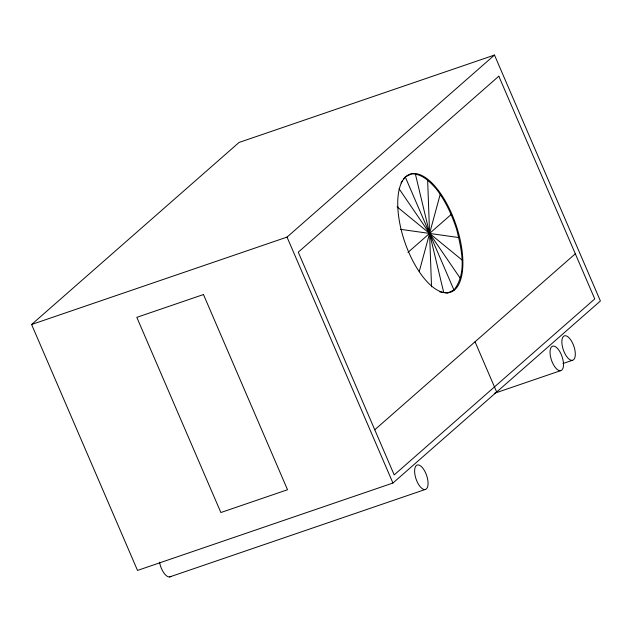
<?xml version="1.0" encoding="UTF-8"?>
<svg xmlns="http://www.w3.org/2000/svg" width="632" height="632" viewBox="0 0 632 632"><rect width="100%" height="100%" fill="white"/><g stroke="black" fill="none" stroke-linecap="round" stroke-linejoin="round"><path stroke-width="0.95" d="M453.958 290.017L405.223 176.857L411.645 173.871C422.026 173.674 429.705 181.534 436.127 188.723C445.536 200.984 452.07 215.093 456.77 229.764C461.407 249.016 467.38 272.953 453.958 290.017L447.535 292.995L444.667 292.592M419.3 271.325L440.141 194.601M400.988 182.932L402.576 180.649M403.635 179.133L404.693 177.616M31.6 324.5L239.062 142.453L494.485 55.055L600.4 300.99L392.938 483.038L137.515 570.427L31.6 324.5L287.023 237.103L494.485 55.055M407.98 252.397L451.201 214.469M374.76 429.776L575.31 253.795M562.978 363.534L572.3 360.343A12.893 5.577 71.1 0 0 571.597 341.225A12.893 5.577 71.1 0 0 561.872 342.536A12.893 5.577 71.1 0 0 572.3 360.343M494.295 393.357L560.481 370.715A12.893 5.577 71.1 0 0 559.786 351.59A12.893 5.577 71.1 0 0 550.053 352.909A12.893 5.577 71.1 0 0 560.481 370.715M169.637 576.945L425.052 489.547A12.893 5.577 71.1 0 0 424.356 470.429A12.893 5.577 71.1 0 0 414.624 471.741A12.893 5.577 71.1 0 0 425.052 489.547M400.554 229.337L458.635 237.529M439.888 291.913L442.756 292.316M397.078 206.838L462.103 260.036M399.076 188.802L460.112 278.064M475.035 341.786L496.665 392.014M287.023 237.103L392.938 483.038M415.469 174.416L443.711 292.458M427.643 180.017L431.538 286.849M170.964 576.329A12.893 5.577 71.1 0 1 159.541 562.18M498.822 76.196L298.272 252.176L394.202 474.909L594.752 298.928L498.822 76.196M203.465 294.536L136.812 317.343L220.868 512.536L287.528 489.729L203.465 294.536M397.789 206.593A62.386 27.002 71.1 0 0 448.246 292.75A62.386 27.002 71.1 0 0 444.873 200.233A62.386 27.002 71.1 0 0 397.789 206.593"/></g></svg>
